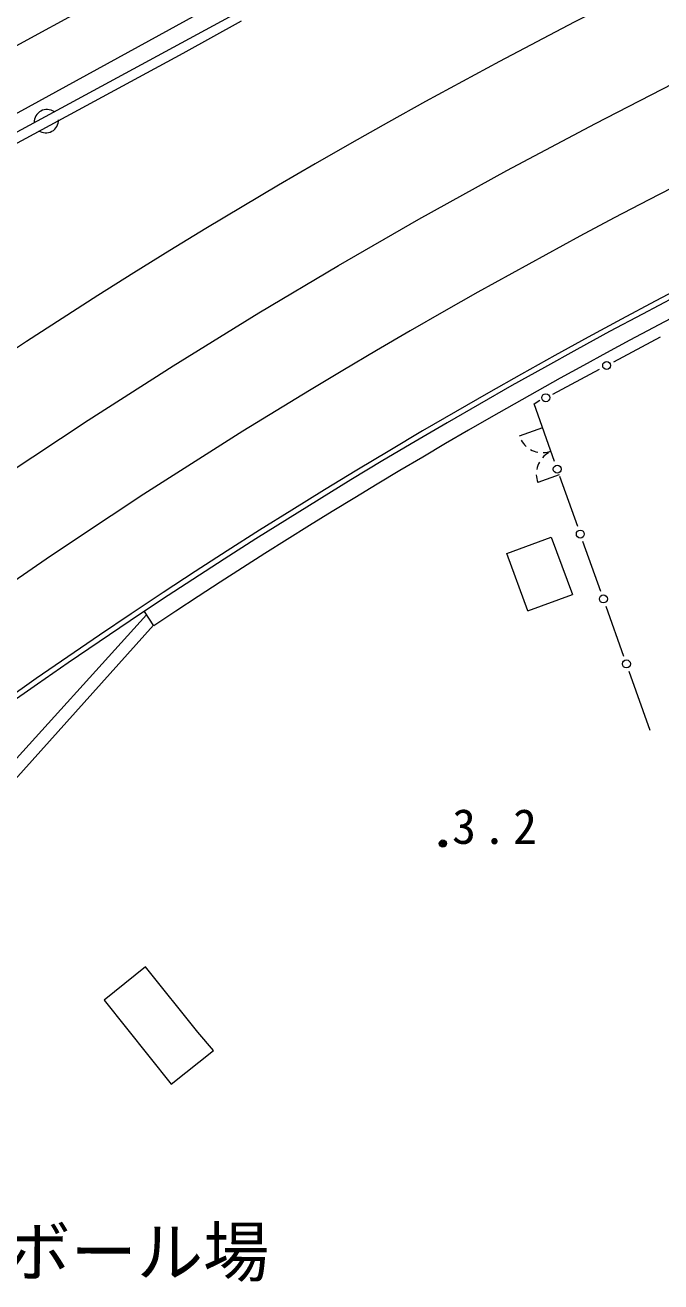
# Model space of a CAD drawing. Units: millimetres, scale not verified. Extents: x 40000 to 680000, y 20000 to 380000.
# Drawn here: x 130285 to 154281, y 244412 to 291859 of the extents above; entities that cross this region are included whole.
import ezdxf
from ezdxf.enums import TextEntityAlignment as Align

# ---------------------------------------------------------------- set-up
doc = ezdxf.new("R2010")
doc.units = ezdxf.units.MM
doc.header["$LTSCALE"] = 1000
doc.linetypes.add('CHAIN', pattern=[18.5, 12, -1.5, 3.5, -1.5])
for name, color, linetype, lineweight in [('M-BGD', 7, 'Continuous', 13), ('M-BMK', 2, 'CHAIN', 13), ('M-STR-STRC', 7, 'Continuous', 13)]:
    doc.layers.add(name, color=color, linetype=linetype, lineweight=lineweight)
doc.styles.add('ＭＳ ゴシック', font='')
doc.styles.get('ＭＳ ゴシック').set_extended_font_data('MS Gothic')

msp = doc.modelspace()

# ---------------------------------------------------------------- linework, layer by layer
at = {"layer": 'M-BGD'}
for p, q in [((137221, 295036), (128433, 290254)), ((129218, 288117), (138032, 292959)), ((120613, 282760), (138303, 292341)), ((136256, 290806), (138458, 292027)), ((120822, 282475), (136256, 290806)), ((152500, 279150), (154267, 280088)), ((150203, 277930), (151970, 278868)), ((149496, 277555), (149715, 277694)), ((150270, 275378), (149496, 277555)), ((149815, 276657), (148933, 276343)), ((150447, 274880), (149633, 274591)), ((151141, 272928), (150471, 274813)), ((148468, 271908), (150146, 272525)), ((150146, 272525), (150940, 270363)), ((152011, 270477), (151341, 272362)), ((149262, 269746), (148468, 271908)), ((149262, 269746), (150941, 270362)), ((123116, 256614), (134868, 269601)), ((135146, 269184), (134785, 269726)), ((152882, 268027), (152212, 269912)), ((123553, 256316), (135132, 269205)), ((153877, 265227), (153083, 267461)), ((134830, 256308), (133263, 255053)), ((136798, 253836), (134830, 256308)), ((133263, 255053), (135803, 251877)), ((137389, 253146), (136798, 253836)), ((135803, 251877), (137389, 253146))]:
    msp.add_line(p, q, dxfattribs=at)
for centre, radius in [((152235, 279009), 150), ((149938, 277790), 150), ((150370, 275095), 150), ((151241, 272645), 150), ((152112, 270194), 150), ((152983, 267744), 150), ((146054, 260960), 135), ((146051, 260955), 108), ((146051, 260955), 81), ((146054, 260957), 54), ((146054, 260956), 27)]:
    msp.add_circle(centre, radius, dxfattribs=at)
for centre, radius, start, end in [((258034, 84663), 233300, 79.04342, 129.11535), ((258034, 84663), 222548, 78.84439, 126.02087), ((258034, 84663), 222348, 79.80707, 126.01929), ((258034, 84663), 221698, 107.16281, 123.66302), ((131110, 288188), 487, 56.1224, 180.7585), ((131062, 288278), 487, 236.1223, 0.7585), ((149818, 276658), 940, 210.133, 228.415), ((149818, 276658), 940, 240.603, 258.885), ((150519, 274906), 940, 120.3422, 138.6242), ((149818, 276658), 940, 271.073, 289.355), ((150519, 274906), 940, 150.8122, 169.0942), ((150519, 274906), 940, 181.2822, 199.5642)]:
    msp.add_arc(centre, radius, start, end, dxfattribs=at)
at = {"layer": 'M-BMK'}
for p, q in [((151810, 288147), (155165, 289866)), ((148465, 286365), (151810, 288147)), ((145148, 284530), (148465, 286365)), ((142110, 282789), (145148, 284530)), ((139103, 280995), (142110, 282789)), ((135870, 278996), (139103, 280995)), ((132669, 276947), (135870, 278996)), ((129535, 274869), (132669, 276947))]:
    msp.add_line(p, q, dxfattribs=at)
at = {"layer": 'M-STR-STRC'}
msp.add_arc((258034, 84663), 226049, 78.56436, 126.04819, dxfattribs=at)

# ---------------------------------------------------------------- texts
at = {"layer": 'M-BGD', "style": 'ＭＳ ゴシック'}
msp.add_text('ゲートボール場', height=1833, rotation=359.891, dxfattribs=at).set_placement((121997, 244103), align=Align.BOTTOM_LEFT)
at = {"layer": 'M-BGD', "insert": (146402, 260926), "char_height": 1320, "attachment_point": 7, "rotation": 359.891, "style": 'ＭＳ ゴシック'}
msp.add_mtext('\\T1.28;3.2', dxfattribs=at)

doc.saveas('drawing.dxf')
